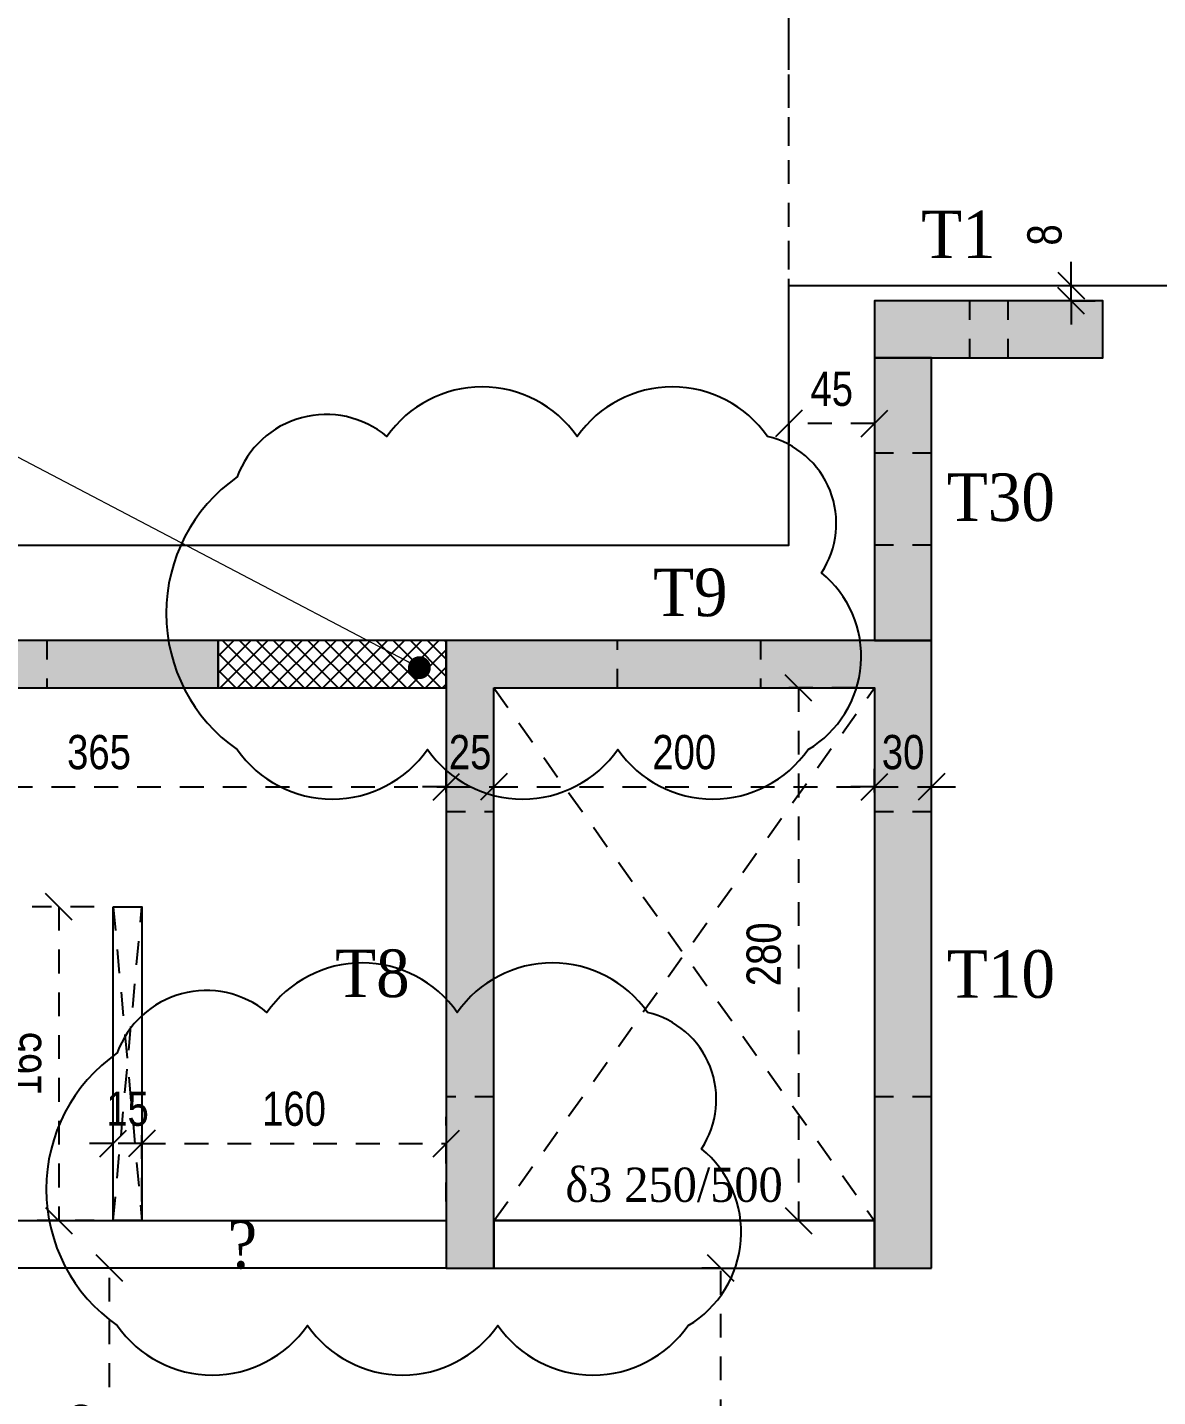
# Model space of a CAD drawing. Header units: millimetres. Extents: x -2171 to 1563, y -1758 to -1505.
# Drawn here: x -1080.48 to -1074.54, y -1606.83 to -1599.63 of the extents above; entities that cross this region are included whole.
import ezdxf

# ---------------------------------------------------------------- set-up
doc = ezdxf.new("R2010")
doc.units = ezdxf.units.MM
doc.header["$PDMODE"] = 32
for name, pattern in [('DASHED2', [0.375, 0.25, -0.125]), ('DOT', [0.025, 0, -0.025]), ('HIDDEN', [0.375, 0.25, -0.125]), ('HIDDEN2', [0.1875, 0.125, -0.0625])]:
    doc.linetypes.add(name, pattern=pattern)
doc.layers.get('Defpoints').update_dxf_attribs({"color": 6})
doc.layers.add('A-ANNO-DIMS', color=1, linetype='Continuous', lineweight=9)
for name, color, linetype in [('athinas comments', 10, 'Continuous'), ('DIASTASEIS', 7, 'Continuous'), ('Fill_Col', 7, 'Continuous'), ('Geo_Beam', 7, 'Continuous'), ('Geo_Col', 7, 'Continuous'), ('Geo_Lines', 7, 'Continuous'), ('Text_Beam', 7, 'Continuous'), ('Text_Col_-1', 7, 'Continuous')]:
    doc.layers.add(name, color=color, linetype=linetype)
doc.styles.add('1-100', font='arial.ttf', dxfattribs={"width": 0.8})
doc.styles.add('ag', font='arial.ttf', dxfattribs={"height": 0.25})
doc.styles.add('S1TmsNwRmn1088_b_934_161', font='times.ttf', dxfattribs={"width": 0.933629, "height": 0.10875})
doc.styles.add('S1TmsNwRmn11_b_934_161', font='times.ttf', dxfattribs={"width": 0.933629, "height": 0.001087})
doc.dimstyles.new('CHRISTOFOROS', dxfattribs={"dimscale": 0.2, "dimtxt": 0.25, "dimasz": 0.6, "dimexe": 0, "dimexo": 0, "dimgap": 0, "dimtad": 0, "dimdec": 0, "dimlfac": 100, "dimzin": 0, "dimdsep": 46, "dimtxsty": 'ag', "dimblk": 'ARCHTICK', "dimcen": 0, "dimclrd": 256, "dimclre": 256, "dimclrt": 1, "dimaunit": 1, "dimadec": 0, "dimazin": 0, "dimtfac": 1, "dimtdec": 0, "dimtofl": 0, "dimtmove": 0, "dimatfit": 3, "dimfxl": 1, "dimtolj": 1, "dimtzin": 0, "dimlwd": -1, "dimlwe": -1, "dimarcsym": 0})
doc.dimstyles.new('Copy of 1-100', dxfattribs={"dimtxt": 0.18, "dimasz": 0.14, "dimexe": 0.14, "dimexo": 0.1, "dimgap": 0.09, "dimtad": 1, "dimdec": 0, "dimlfac": 100, "dimrnd": 5, "dimzin": 5, "dimdsep": 46, "dimtxsty": '1-100', "dimblk": 'OBLIQUE', "dimcen": 0.09, "dimclrd": 1, "dimclre": 1, "dimclrt": 2, "dimadec": 0, "dimazin": 0, "dimtfac": 1, "dimtdec": 0, "dimtix": 1, "dimtmove": 2, "dimatfit": 3, "dimfxl": 5, "dimfxlon": 1, "dimtolj": 1, "dimtzin": 5, "dimarcsym": 0})

# ---------------------------------------------------------------- blocks, each defined once
blk = doc.blocks.new('_Oblique')
at = {"color": 0, "linetype": 'ByBlock', "lineweight": -2}
blk.add_line((-0.5, -0.5), (0.5, 0.5), dxfattribs=at)
blk = doc.blocks.new('*D52')
at = {"layer": 'A-ANNO-DIMS', "color": 1, "linetype": 'HIDDEN', "lineweight": -2, "ltscale": 0.5, "transparency": 16777216}
blk.add_line((-1105.5772, -1602.256), (-1105.5772, -1597.9195), dxfattribs=at)
at = {"layer": 'A-ANNO-DIMS', "color": 1, "linetype": 'HIDDEN2', "lineweight": -2, "ltscale": 0.5, "transparency": 16777216}
blk.add_line((-1076.4796, -1602.256), (-1076.4796, -1597.9195), dxfattribs=at)
at = {"layer": 'A-ANNO-DIMS', "color": 1, "linetype": 'DASHED2', "lineweight": -2, "ltscale": 0.5, "transparency": 16777216}
blk.add_line((-1105.5772, -1598.0595), (-1076.4796, -1598.0595), dxfattribs=at)
at = {"layer": 'Defpoints', "color": 0, "ltscale": 0.5, "transparency": 16777216}
for p in [(-1076.4796, -1598.0595), (-1105.5772, -1602.356), (-1076.4796, -1602.356)]:
    blk.add_point(p, dxfattribs=at)
at = {"layer": 'A-ANNO-DIMS', "color": 1, "lineweight": -2, "ltscale": 0.5, "transparency": 16777216, "xscale": 0.14, "yscale": 0.14, "zscale": 0.14, "rotation": 180}
blk.add_blockref('_Oblique', (-1105.5772, -1598.0595), dxfattribs=at)
at = {"layer": 'A-ANNO-DIMS', "color": 1, "lineweight": -2, "ltscale": 0.5, "transparency": 16777216, "xscale": 0.14, "yscale": 0.14, "zscale": 0.14}
blk.add_blockref('_Oblique', (-1076.4796, -1598.0595), dxfattribs=at)
at = {"layer": 'A-ANNO-DIMS', "color": 2, "ltscale": 0.5, "transparency": 16777216, "insert": (-1091.0284, -1597.8776), "char_height": 0.18, "attachment_point": 5, "style": '1-100'}
blk.add_mtext('\\A1;2910', dxfattribs=at)
blk = doc.blocks.new('*D53')
at = {"layer": 'A-ANNO-DIMS', "color": 1, "linetype": 'HIDDEN', "lineweight": -2, "ltscale": 0.5, "transparency": 16777216}
blk.add_line((-1076.4796, -1602.256), (-1076.4796, -1597.9195), dxfattribs=at)
at = {"layer": 'A-ANNO-DIMS', "color": 1, "linetype": 'HIDDEN2', "lineweight": -2, "ltscale": 0.5, "transparency": 16777216}
blk.add_line((-1061.0679, -1600.8906), (-1061.0679, -1597.9195), dxfattribs=at)
at = {"layer": 'A-ANNO-DIMS', "color": 1, "linetype": 'DASHED2', "lineweight": -2, "ltscale": 0.5, "transparency": 16777216}
blk.add_line((-1076.4796, -1598.0595), (-1061.0679, -1598.0595), dxfattribs=at)
at = {"layer": 'Defpoints', "color": 0, "ltscale": 0.5, "transparency": 16777216}
for p in [(-1061.0679, -1598.0595), (-1061.0679, -1600.9906), (-1076.4796, -1602.356)]:
    blk.add_point(p, dxfattribs=at)
at = {"layer": 'A-ANNO-DIMS', "color": 1, "lineweight": -2, "ltscale": 0.5, "transparency": 16777216, "xscale": 0.14, "yscale": 0.14, "zscale": 0.14, "rotation": 180}
blk.add_blockref('_Oblique', (-1076.4796, -1598.0595), dxfattribs=at)
at = {"layer": 'A-ANNO-DIMS', "color": 1, "lineweight": -2, "ltscale": 0.5, "transparency": 16777216, "xscale": 0.14, "yscale": 0.14, "zscale": 0.14}
blk.add_blockref('_Oblique', (-1061.0679, -1598.0595), dxfattribs=at)
at = {"layer": 'A-ANNO-DIMS', "color": 2, "ltscale": 0.5, "transparency": 16777216, "insert": (-1068.7738, -1597.8776), "char_height": 0.18, "attachment_point": 5, "style": '1-100'}
blk.add_mtext('\\A1;1540', dxfattribs=at)
blk = doc.blocks.new('*D77')
at = {"layer": 'Defpoints', "color": 0, "ltscale": 0.5, "transparency": 16777216}
for p in [(-1075.0001, -1600.9906), (-1074.9958, -1600.9906), (-1075.0001, -1601.0706)]:
    blk.add_point(p, dxfattribs=at)
at = {"layer": 'DIASTASEIS', "color": 1, "linetype": 'DASHED2', "lineweight": -2, "ltscale": 0.5, "transparency": 16777216}
for p, q in [((-1074.9958, -1600.9906), (-1074.9958, -1600.8506)), ((-1074.9958, -1601.0706), (-1074.9958, -1600.9906)), ((-1074.9958, -1601.0706), (-1074.9958, -1601.2106))]:
    blk.add_line(p, q, dxfattribs=at)
at = {"layer": 'DIASTASEIS', "color": 1, "linetype": 'HIDDEN2', "lineweight": -2, "ltscale": 0.5, "transparency": 16777216}
blk.add_line((-1074.9958, -1600.9906), (-1074.8558, -1600.9906), dxfattribs=at)
at = {"layer": 'DIASTASEIS', "color": 1, "linetype": 'HIDDEN', "lineweight": -2, "ltscale": 0.5, "transparency": 16777216}
blk.add_line((-1074.9958, -1601.0706), (-1074.8558, -1601.0706), dxfattribs=at)
at = {"layer": 'DIASTASEIS', "color": 1, "lineweight": -2, "ltscale": 0.5, "transparency": 16777216, "xscale": 0.14, "yscale": 0.14, "zscale": 0.14}
for p, rotation in [((-1074.9958, -1600.9906), 270), ((-1074.9958, -1601.0706), 90)]:
    blk.add_blockref('_Oblique', p, dxfattribs=dict(at, rotation=rotation))
at = {"layer": 'DIASTASEIS', "color": 2, "ltscale": 0.5, "transparency": 16777216, "insert": (-1075.1359, -1600.7244), "char_height": 0.18, "attachment_point": 5, "rotation": 90, "style": '1-100'}
blk.add_mtext('\\A1;8', dxfattribs=at)
blk = doc.blocks.new('*D78')
at = {"layer": 'A-ANNO-DIMS', "color": 1, "linetype": 'HIDDEN2', "lineweight": -2, "ltscale": 0.5, "transparency": 16777216}
blk.add_line((-1076.4796, -1601.7161), (-1076.4796, -1601.8561), dxfattribs=at)
at = {"layer": 'A-ANNO-DIMS', "color": 1, "linetype": 'DASHED2', "lineweight": -2, "ltscale": 0.5, "transparency": 16777216}
blk.add_line((-1076.0297, -1601.7161), (-1076.4796, -1601.7161), dxfattribs=at)
at = {"layer": 'A-ANNO-DIMS', "color": 1, "linetype": 'HIDDEN', "lineweight": -2, "ltscale": 0.5, "transparency": 16777216}
blk.add_line((-1076.0297, -1601.7161), (-1076.0297, -1601.8561), dxfattribs=at)
at = {"layer": 'Defpoints', "color": 0, "ltscale": 0.5, "transparency": 16777216}
for p in [(-1076.4796, -1601.6206), (-1076.0297, -1601.6206), (-1076.4796, -1601.7161)]:
    blk.add_point(p, dxfattribs=at)
at = {"layer": 'A-ANNO-DIMS', "color": 1, "lineweight": -2, "ltscale": 0.5, "transparency": 16777216, "xscale": 0.14, "yscale": 0.14, "zscale": 0.14, "rotation": 180}
blk.add_blockref('_Oblique', (-1076.4796, -1601.7161), dxfattribs=at)
at = {"layer": 'A-ANNO-DIMS', "color": 1, "lineweight": -2, "ltscale": 0.5, "transparency": 16777216, "xscale": 0.14, "yscale": 0.14, "zscale": 0.14}
blk.add_blockref('_Oblique', (-1076.0297, -1601.7161), dxfattribs=at)
at = {"layer": 'A-ANNO-DIMS', "color": 2, "ltscale": 0.5, "transparency": 16777216, "insert": (-1076.2546, -1601.5346), "char_height": 0.18, "attachment_point": 5, "style": '1-100'}
blk.add_mtext('\\A1;45', dxfattribs=at)
blk = doc.blocks.new('*D94')
at = {"layer": 'A-ANNO-DIMS', "color": 1, "linetype": 'HIDDEN', "lineweight": -2, "ltscale": 0.5, "transparency": 16777216}
blk.add_line((-1076.1297, -1603.106), (-1076.5691, -1603.106), dxfattribs=at)
at = {"layer": 'A-ANNO-DIMS', "color": 1, "linetype": 'DASHED2', "lineweight": -2, "ltscale": 0.5, "transparency": 16777216}
blk.add_line((-1076.4291, -1603.106), (-1076.4291, -1605.906), dxfattribs=at)
at = {"layer": 'A-ANNO-DIMS', "color": 1, "linetype": 'HIDDEN2', "lineweight": -2, "ltscale": 0.5, "transparency": 16777216}
blk.add_line((-1076.1299, -1605.906), (-1076.5691, -1605.906), dxfattribs=at)
at = {"layer": 'Defpoints', "color": 0, "ltscale": 0.5, "transparency": 16777216}
for p in [(-1076.0297, -1603.106), (-1076.4291, -1605.906), (-1076.0299, -1605.906)]:
    blk.add_point(p, dxfattribs=at)
at = {"layer": 'A-ANNO-DIMS', "color": 1, "lineweight": -2, "ltscale": 0.5, "transparency": 16777216, "xscale": 0.14, "yscale": 0.14, "zscale": 0.14}
for p, rotation in [((-1076.4291, -1603.106), 90), ((-1076.4291, -1605.906), 270)]:
    blk.add_blockref('_Oblique', p, dxfattribs=dict(at, rotation=rotation))
at = {"layer": 'A-ANNO-DIMS', "color": 2, "ltscale": 0.5, "transparency": 16777216, "insert": (-1076.611, -1604.506), "char_height": 0.18, "attachment_point": 5, "rotation": 90, "style": '1-100'}
blk.add_mtext('\\A1;280', dxfattribs=at)
blk = doc.blocks.new('*D96')
at = {"layer": 'A-ANNO-DIMS', "color": 1, "linetype": 'HIDDEN2', "lineweight": -2, "ltscale": 0.5, "transparency": 16777216}
blk.add_line((-1078.2797, -1603.656), (-1078.2797, -1603.4861), dxfattribs=at)
at = {"layer": 'A-ANNO-DIMS', "color": 1, "linetype": 'HIDDEN', "lineweight": -2, "ltscale": 0.5, "transparency": 16777216}
blk.add_line((-1081.9296, -1603.5965), (-1081.9296, -1603.7661), dxfattribs=at)
at = {"layer": 'A-ANNO-DIMS', "color": 1, "linetype": 'DASHED2', "lineweight": -2, "ltscale": 0.5, "transparency": 16777216}
blk.add_line((-1081.9296, -1603.6261), (-1078.2797, -1603.6261), dxfattribs=at)
at = {"layer": 'Defpoints', "color": 0, "ltscale": 0.5, "transparency": 16777216}
for p in [(-1081.9296, -1603.4965), (-1078.2797, -1603.6261), (-1078.2797, -1603.756)]:
    blk.add_point(p, dxfattribs=at)
at = {"layer": 'A-ANNO-DIMS', "color": 1, "lineweight": -2, "ltscale": 0.5, "transparency": 16777216, "xscale": 0.14, "yscale": 0.14, "zscale": 0.14, "rotation": 180}
blk.add_blockref('_Oblique', (-1081.9296, -1603.6261), dxfattribs=at)
at = {"layer": 'A-ANNO-DIMS', "color": 1, "lineweight": -2, "ltscale": 0.5, "transparency": 16777216, "xscale": 0.14, "yscale": 0.14, "zscale": 0.14}
blk.add_blockref('_Oblique', (-1078.2797, -1603.6261), dxfattribs=at)
at = {"layer": 'A-ANNO-DIMS', "color": 2, "ltscale": 0.5, "transparency": 16777216, "insert": (-1080.1046, -1603.4442), "char_height": 0.18, "attachment_point": 5, "style": '1-100'}
blk.add_mtext('\\A1;365', dxfattribs=at)
blk = doc.blocks.new('*D97')
at = {"layer": 'A-ANNO-DIMS', "color": 1, "linetype": 'HIDDEN', "lineweight": -2, "ltscale": 0.5, "transparency": 16777216}
blk.add_line((-1078.2797, -1603.656), (-1078.2797, -1603.4861), dxfattribs=at)
at = {"layer": 'A-ANNO-DIMS', "color": 1, "linetype": 'HIDDEN2', "lineweight": -2, "ltscale": 0.5, "transparency": 16777216}
blk.add_line((-1078.0297, -1603.656), (-1078.0297, -1603.4861), dxfattribs=at)
at = {"layer": 'A-ANNO-DIMS', "color": 1, "linetype": 'DASHED2', "lineweight": -2, "ltscale": 0.5, "transparency": 16777216}
for p, q in [((-1078.2797, -1603.6261), (-1078.4197, -1603.6261)), ((-1078.2797, -1603.6261), (-1078.0297, -1603.6261)), ((-1078.0297, -1603.6261), (-1077.8897, -1603.6261))]:
    blk.add_line(p, q, dxfattribs=at)
at = {"layer": 'Defpoints', "color": 0, "ltscale": 0.5, "transparency": 16777216}
for p in [(-1078.0297, -1603.6261), (-1078.2797, -1603.756), (-1078.0297, -1603.756)]:
    blk.add_point(p, dxfattribs=at)
at = {"layer": 'A-ANNO-DIMS', "color": 1, "lineweight": -2, "ltscale": 0.5, "transparency": 16777216, "xscale": 0.14, "yscale": 0.14, "zscale": 0.14}
blk.add_blockref('_Oblique', (-1078.2797, -1603.6261), dxfattribs=at)
at = {"layer": 'A-ANNO-DIMS', "color": 1, "lineweight": -2, "ltscale": 0.5, "transparency": 16777216, "xscale": 0.14, "yscale": 0.14, "zscale": 0.14, "rotation": 180}
blk.add_blockref('_Oblique', (-1078.0297, -1603.6261), dxfattribs=at)
at = {"layer": 'A-ANNO-DIMS', "color": 2, "ltscale": 0.5, "transparency": 16777216, "insert": (-1078.1547, -1603.4442), "char_height": 0.18, "attachment_point": 5, "style": '1-100'}
blk.add_mtext('\\A1;25', dxfattribs=at)
blk = doc.blocks.new('*D98')
at = {"layer": 'A-ANNO-DIMS', "color": 1, "linetype": 'HIDDEN', "lineweight": -2, "ltscale": 0.5, "transparency": 16777216}
blk.add_line((-1078.0297, -1603.656), (-1078.0297, -1603.4861), dxfattribs=at)
at = {"layer": 'A-ANNO-DIMS', "color": 1, "linetype": 'HIDDEN2', "lineweight": -2, "ltscale": 0.5, "transparency": 16777216}
blk.add_line((-1076.0297, -1603.656), (-1076.0297, -1603.4861), dxfattribs=at)
at = {"layer": 'A-ANNO-DIMS', "color": 1, "linetype": 'DASHED2', "lineweight": -2, "ltscale": 0.5, "transparency": 16777216}
blk.add_line((-1078.0297, -1603.6261), (-1076.0297, -1603.6261), dxfattribs=at)
at = {"layer": 'Defpoints', "color": 0, "ltscale": 0.5, "transparency": 16777216}
for p in [(-1076.0297, -1603.6261), (-1078.0297, -1603.756), (-1076.0297, -1603.756)]:
    blk.add_point(p, dxfattribs=at)
at = {"layer": 'A-ANNO-DIMS', "color": 1, "lineweight": -2, "ltscale": 0.5, "transparency": 16777216, "xscale": 0.14, "yscale": 0.14, "zscale": 0.14, "rotation": 180}
blk.add_blockref('_Oblique', (-1078.0297, -1603.6261), dxfattribs=at)
at = {"layer": 'A-ANNO-DIMS', "color": 1, "lineweight": -2, "ltscale": 0.5, "transparency": 16777216, "xscale": 0.14, "yscale": 0.14, "zscale": 0.14}
blk.add_blockref('_Oblique', (-1076.0297, -1603.6261), dxfattribs=at)
at = {"layer": 'A-ANNO-DIMS', "color": 2, "ltscale": 0.5, "transparency": 16777216, "insert": (-1077.0297, -1603.4442), "char_height": 0.18, "attachment_point": 5, "style": '1-100'}
blk.add_mtext('\\A1;200', dxfattribs=at)
blk = doc.blocks.new('*D99')
at = {"layer": 'A-ANNO-DIMS', "color": 1, "linetype": 'HIDDEN', "lineweight": -2, "ltscale": 0.5, "transparency": 16777216}
blk.add_line((-1076.0297, -1603.656), (-1076.0297, -1603.4861), dxfattribs=at)
at = {"layer": 'A-ANNO-DIMS', "color": 1, "linetype": 'HIDDEN2', "lineweight": -2, "ltscale": 0.5, "transparency": 16777216}
blk.add_line((-1075.7297, -1603.656), (-1075.7297, -1603.4861), dxfattribs=at)
at = {"layer": 'A-ANNO-DIMS', "color": 1, "linetype": 'DASHED2', "lineweight": -2, "ltscale": 0.5, "transparency": 16777216}
for p, q in [((-1076.0297, -1603.6261), (-1076.1697, -1603.6261)), ((-1076.0297, -1603.6261), (-1075.7297, -1603.6261)), ((-1075.7297, -1603.6261), (-1075.5897, -1603.6261))]:
    blk.add_line(p, q, dxfattribs=at)
at = {"layer": 'Defpoints', "color": 0, "ltscale": 0.5, "transparency": 16777216}
for p in [(-1075.7297, -1603.6261), (-1076.0297, -1603.756), (-1075.7297, -1603.756)]:
    blk.add_point(p, dxfattribs=at)
at = {"layer": 'A-ANNO-DIMS', "color": 1, "lineweight": -2, "ltscale": 0.5, "transparency": 16777216, "xscale": 0.14, "yscale": 0.14, "zscale": 0.14}
blk.add_blockref('_Oblique', (-1076.0297, -1603.6261), dxfattribs=at)
at = {"layer": 'A-ANNO-DIMS', "color": 1, "lineweight": -2, "ltscale": 0.5, "transparency": 16777216, "xscale": 0.14, "yscale": 0.14, "zscale": 0.14, "rotation": 180}
blk.add_blockref('_Oblique', (-1075.7297, -1603.6261), dxfattribs=at)
at = {"layer": 'A-ANNO-DIMS', "color": 2, "ltscale": 0.5, "transparency": 16777216, "insert": (-1075.8797, -1603.4442), "char_height": 0.18, "attachment_point": 5, "style": '1-100'}
blk.add_mtext('\\A1;30', dxfattribs=at)
blk = doc.blocks.new('*D127')
at = {"layer": 'A-ANNO-DIMS', "color": 1, "linetype": 'HIDDEN2', "lineweight": -2, "ltscale": 0.5, "transparency": 16777216}
blk.add_line((-1079.6796, -1606.156), (-1080.1889, -1606.156), dxfattribs=at)
at = {"layer": 'A-ANNO-DIMS', "color": 1, "linetype": 'DASHED2', "lineweight": -2, "ltscale": 0.5, "transparency": 16777216}
blk.add_line((-1080.0489, -1607.906), (-1080.0489, -1606.156), dxfattribs=at)
at = {"layer": 'A-ANNO-DIMS', "color": 1, "linetype": 'HIDDEN', "lineweight": -2, "ltscale": 0.5, "transparency": 16777216}
blk.add_line((-1079.6796, -1607.906), (-1080.1889, -1607.906), dxfattribs=at)
at = {"layer": 'Defpoints', "color": 0, "ltscale": 0.5, "transparency": 16777216}
for p in [(-1080.0489, -1606.156), (-1079.5796, -1606.156), (-1079.5796, -1607.906)]:
    blk.add_point(p, dxfattribs=at)
at = {"layer": 'A-ANNO-DIMS', "color": 1, "lineweight": -2, "ltscale": 0.5, "transparency": 16777216, "xscale": 0.14, "yscale": 0.14, "zscale": 0.14}
for p, rotation in [((-1080.0489, -1606.156), 90), ((-1080.0489, -1607.906), 270)]:
    blk.add_blockref('_Oblique', p, dxfattribs=dict(at, rotation=rotation))
at = {"layer": 'A-ANNO-DIMS', "color": 2, "ltscale": 0.5, "transparency": 16777216, "insert": (-1080.2308, -1607.031), "char_height": 0.18, "attachment_point": 5, "rotation": 90, "style": '1-100'}
blk.add_mtext('\\A1;175', dxfattribs=at)
blk = doc.blocks.new('*D136')
at = {"layer": 'A-ANNO-DIMS', "color": 1, "linetype": 'HIDDEN', "lineweight": -2, "ltscale": 0.5, "transparency": 16777216}
blk.add_line((-1079.8796, -1605.806), (-1079.8796, -1605.3607), dxfattribs=at)
at = {"layer": 'A-ANNO-DIMS', "color": 1, "linetype": 'HIDDEN2', "lineweight": -2, "ltscale": 0.5, "transparency": 16777216}
blk.add_line((-1078.2797, -1605.806), (-1078.2797, -1605.3607), dxfattribs=at)
at = {"layer": 'A-ANNO-DIMS', "color": 1, "linetype": 'DASHED2', "lineweight": -2, "ltscale": 0.5, "transparency": 16777216}
blk.add_line((-1079.8796, -1605.5007), (-1078.2797, -1605.5007), dxfattribs=at)
at = {"layer": 'Defpoints', "color": 0, "ltscale": 0.5, "transparency": 16777216}
for p in [(-1078.2797, -1605.5007), (-1079.8796, -1605.906), (-1078.2797, -1605.906)]:
    blk.add_point(p, dxfattribs=at)
at = {"layer": 'A-ANNO-DIMS', "color": 1, "lineweight": -2, "ltscale": 0.5, "transparency": 16777216, "xscale": 0.14, "yscale": 0.14, "zscale": 0.14, "rotation": 180}
blk.add_blockref('_Oblique', (-1079.8796, -1605.5007), dxfattribs=at)
at = {"layer": 'A-ANNO-DIMS', "color": 1, "lineweight": -2, "ltscale": 0.5, "transparency": 16777216, "xscale": 0.14, "yscale": 0.14, "zscale": 0.14}
blk.add_blockref('_Oblique', (-1078.2797, -1605.5007), dxfattribs=at)
at = {"layer": 'A-ANNO-DIMS', "color": 2, "ltscale": 0.5, "transparency": 16777216, "insert": (-1079.0797, -1605.3188), "char_height": 0.18, "attachment_point": 5, "style": '1-100'}
blk.add_mtext('\\A1;160', dxfattribs=at)
blk = doc.blocks.new('*D137')
at = {"layer": 'A-ANNO-DIMS', "color": 1, "linetype": 'HIDDEN2', "lineweight": -2, "ltscale": 0.5, "transparency": 16777216}
blk.add_line((-1080.0296, -1605.806), (-1080.0296, -1605.3607), dxfattribs=at)
at = {"layer": 'A-ANNO-DIMS', "color": 1, "linetype": 'HIDDEN', "lineweight": -2, "ltscale": 0.5, "transparency": 16777216}
blk.add_line((-1079.8796, -1605.806), (-1079.8796, -1605.3607), dxfattribs=at)
at = {"layer": 'A-ANNO-DIMS', "color": 1, "linetype": 'DASHED2', "lineweight": -2, "ltscale": 0.5, "transparency": 16777216}
for p, q in [((-1080.0296, -1605.5007), (-1080.1696, -1605.5007)), ((-1079.8796, -1605.5007), (-1080.0296, -1605.5007)), ((-1079.8796, -1605.5007), (-1079.7396, -1605.5007))]:
    blk.add_line(p, q, dxfattribs=at)
at = {"layer": 'Defpoints', "color": 0, "ltscale": 0.5, "transparency": 16777216}
for p in [(-1080.0296, -1605.5007), (-1080.0296, -1605.906), (-1079.8796, -1605.906)]:
    blk.add_point(p, dxfattribs=at)
at = {"layer": 'A-ANNO-DIMS', "color": 1, "lineweight": -2, "ltscale": 0.5, "transparency": 16777216, "xscale": 0.14, "yscale": 0.14, "zscale": 0.14}
blk.add_blockref('_Oblique', (-1080.0296, -1605.5007), dxfattribs=at)
at = {"layer": 'A-ANNO-DIMS', "color": 1, "lineweight": -2, "ltscale": 0.5, "transparency": 16777216, "xscale": 0.14, "yscale": 0.14, "zscale": 0.14, "rotation": 180}
blk.add_blockref('_Oblique', (-1079.8796, -1605.5007), dxfattribs=at)
at = {"layer": 'A-ANNO-DIMS', "color": 2, "ltscale": 0.5, "transparency": 16777216, "insert": (-1079.9546, -1605.3188), "char_height": 0.18, "attachment_point": 5, "style": '1-100'}
blk.add_mtext('\\A1;15', dxfattribs=at)
blk = doc.blocks.new('*D138')
at = {"layer": 'A-ANNO-DIMS', "color": 1, "linetype": 'HIDDEN', "lineweight": -2, "ltscale": 0.5, "transparency": 16777216}
blk.add_line((-1080.1296, -1604.256), (-1080.4551, -1604.256), dxfattribs=at)
at = {"layer": 'A-ANNO-DIMS', "color": 1, "linetype": 'DASHED2', "lineweight": -2, "ltscale": 0.5, "transparency": 16777216}
blk.add_line((-1080.3151, -1604.256), (-1080.3151, -1605.906), dxfattribs=at)
at = {"layer": 'A-ANNO-DIMS', "color": 1, "linetype": 'HIDDEN2', "lineweight": -2, "ltscale": 0.5, "transparency": 16777216}
blk.add_line((-1080.1296, -1605.906), (-1080.4551, -1605.906), dxfattribs=at)
at = {"layer": 'Defpoints', "color": 0, "ltscale": 0.5, "transparency": 16777216}
for p in [(-1080.0296, -1604.256), (-1080.3151, -1605.906), (-1080.0296, -1605.906)]:
    blk.add_point(p, dxfattribs=at)
at = {"layer": 'A-ANNO-DIMS', "color": 1, "lineweight": -2, "ltscale": 0.5, "transparency": 16777216, "xscale": 0.14, "yscale": 0.14, "zscale": 0.14}
for p, rotation in [((-1080.3151, -1604.256), 90), ((-1080.3151, -1605.906), 270)]:
    blk.add_blockref('_Oblique', p, dxfattribs=dict(at, rotation=rotation))
at = {"layer": 'A-ANNO-DIMS', "color": 2, "ltscale": 0.5, "transparency": 16777216, "insert": (-1080.497, -1605.081), "char_height": 0.18, "attachment_point": 5, "rotation": 90, "style": '1-100'}
blk.add_mtext('\\A1;165', dxfattribs=at)
blk = doc.blocks.new('*D727')
at = {"layer": 'Defpoints', "color": 0, "ltscale": 0.5, "transparency": 16777216}
for p in [(-1076.8371, -1606.156), (-1076.8371, -1606.156), (-1076.8371, -1610.3453)]:
    blk.add_point(p, dxfattribs=at)
at = {"layer": 'DIASTASEIS', "color": 1, "linetype": 'HIDDEN2', "lineweight": -2, "ltscale": 0.5, "transparency": 16777216}
blk.add_line((-1076.8371, -1606.156), (-1076.9771, -1606.156), dxfattribs=at)
at = {"layer": 'DIASTASEIS', "color": 1, "linetype": 'DASHED2', "lineweight": -2, "ltscale": 0.5, "transparency": 16777216}
blk.add_line((-1076.8371, -1610.3453), (-1076.8371, -1606.156), dxfattribs=at)
at = {"layer": 'DIASTASEIS', "color": 1, "linetype": 'HIDDEN', "lineweight": -2, "ltscale": 0.5, "transparency": 16777216}
blk.add_line((-1076.8371, -1610.3453), (-1076.9771, -1610.3453), dxfattribs=at)
at = {"layer": 'DIASTASEIS', "color": 1, "lineweight": -2, "ltscale": 0.5, "transparency": 16777216, "xscale": 0.14, "yscale": 0.14, "zscale": 0.14}
for p, rotation in [((-1076.8371, -1606.156), 90), ((-1076.8371, -1610.3453), 270)]:
    blk.add_blockref('_Oblique', p, dxfattribs=dict(at, rotation=rotation))
at = {"layer": 'DIASTASEIS', "color": 2, "ltscale": 0.5, "transparency": 16777216, "insert": (-1077.019, -1608.2507), "char_height": 0.18, "attachment_point": 5, "rotation": 90, "style": '1-100'}
blk.add_mtext('\\A1;420', dxfattribs=at)
blk = doc.blocks.new('_ArchTick')
at = {"color": 0, "linetype": 'ByBlock', "const_width": 0.15}
blk.add_lwpolyline([(-0.5, -0.5), (0.5, 0.5)], dxfattribs=at)

msp = doc.modelspace()

# ---------------------------------------------------------------- hatches: boundary and pattern name
at = {"linetype": 'Continuous', "ltscale": 0.5}
h = msp.add_hatch(dxfattribs=at)
h.set_pattern_fill('ANSI37', color=8, scale=0.02, angle=-1e-14)
h.paths.add_polyline_path([(-1079.4794, -1603.106), (-1078.2797, -1603.106), (-1078.2797, -1602.856), (-1079.4794, -1602.856)])
at = {"layer": 'Fill_Col'}
for points in [[(-1076.0297, -1601.3706), (-1074.8297, -1601.3706), (-1074.8297, -1601.0706), (-1076.0297, -1601.0706)], [(-1075.7297, -1602.856), (-1075.7297, -1601.3706), (-1076.0297, -1601.3706), (-1076.0297, -1602.856)], [(-1084.6797, -1603.106), (-1079.4794, -1603.106), (-1079.4794, -1602.856), (-1084.6797, -1602.856)], [(-1078.0297, -1603.106), (-1076.0297, -1603.106), (-1075.8797, -1602.981), (-1075.7297, -1602.856), (-1078.2797, -1602.856), (-1078.1547, -1602.981)], [(-1078.0297, -1606.156), (-1078.0297, -1603.106), (-1078.1547, -1602.981), (-1078.2797, -1602.856), (-1078.2797, -1606.156)], [(-1075.7297, -1606.156), (-1075.7297, -1602.856), (-1075.8797, -1602.981), (-1076.0297, -1603.106), (-1076.0297, -1606.156)]]:
    msp.add_hatch(color=252, dxfattribs=at).paths.add_polyline_path(points)

# ---------------------------------------------------------------- linework, layer by layer
at = {"color": 2, "linetype": 'HIDDEN', "ltscale": 0.5}
for p, q in [((-1078.0297, -1603.106), (-1076.0297, -1605.9063)), ((-1078.0297, -1605.9063), (-1076.0297, -1603.106)), ((-1080.0296, -1604.256), (-1079.8796, -1605.906)), ((-1080.0296, -1605.906), (-1079.8796, -1604.256))]:
    msp.add_line(p, q, dxfattribs=at)
at = {"layer": 'athinas comments'}
for points in [[(-1079.3788, -1603.4297, 0.520567), (-1078.3788, -1603.4297, 0.520567), (-1077.3788, -1603.4297, 0.520567), (-1076.3788, -1603.4297, 0.520567), (-1076.3083, -1602.5002, 0.520567), (-1076.5919, -1601.7837, 0.520567), (-1077.5919, -1601.7837, 0.520567), (-1078.5919, -1601.7837, 0.520567), (-1079.3788, -1601.9968, 0.520567)], [(-1080.0092, -1606.4574, 0.520567), (-1079.0092, -1606.4574, 0.520567), (-1078.0092, -1606.4574, 0.520567), (-1077.0092, -1606.4574, 0.520567), (-1076.9387, -1605.5279, 0.520567), (-1077.2223, -1604.8114, 0.520567), (-1078.2223, -1604.8114, 0.520567), (-1079.2223, -1604.8114, 0.520567), (-1080.0092, -1605.0245, 0.520567)]]:
    msp.add_lwpolyline(points, format="xyb", close=True, dxfattribs=at)
at = {"layer": 'Geo_Beam', "color": 94, "ltscale": 0.5}
for points in [[(-1079.4794, -1603.106), (-1078.2797, -1603.106), (-1078.2797, -1602.856), (-1079.4794, -1602.856)], [(-1080.5797, -1605.906), (-1078.2797, -1605.906), (-1078.2797, -1606.156), (-1080.5797, -1606.156)]]:
    msp.add_lwpolyline(points, close=True, dxfattribs=at)
at = {"layer": 'Geo_Beam', "color": 94}
msp.add_lwpolyline([(-1078.0297, -1606.156), (-1076.0297, -1606.156), (-1076.0297, -1605.906), (-1078.0297, -1605.906)], close=True, dxfattribs=at)
at = {"layer": 'Geo_Col', "color": 94}
for points in [[(-1076.0297, -1601.3706), (-1074.8297, -1601.3706), (-1074.8297, -1601.0706), (-1076.0297, -1601.0706)], [(-1075.7297, -1602.856), (-1075.7297, -1601.3706), (-1076.0297, -1601.3706), (-1076.0297, -1602.856)], [(-1084.6797, -1603.106), (-1079.4794, -1603.106), (-1079.4794, -1602.856), (-1084.6797, -1602.856)]]:
    msp.add_lwpolyline(points, close=True, dxfattribs=at)
at = {"layer": 'Geo_Col', "color": 94, "linetype": 'DOT'}
for points in [[(-1076.0297, -1601.3706), (-1075.5297, -1601.3706), (-1075.5297, -1601.0706), (-1076.0297, -1601.0706)], [(-1074.8297, -1601.0706), (-1075.3297, -1601.0706), (-1075.3297, -1601.3706), (-1074.8297, -1601.3706)], [(-1076.0297, -1601.3706), (-1076.0297, -1601.8706), (-1075.7297, -1601.8706), (-1075.7297, -1601.3706)], [(-1075.7297, -1602.856), (-1075.7297, -1602.356), (-1076.0297, -1602.356), (-1076.0297, -1602.856)], [(-1079.4794, -1602.856), (-1080.3794, -1602.856), (-1080.3794, -1603.106), (-1079.4794, -1603.106)], [(-1078.2797, -1602.856), (-1078.2797, -1603.756), (-1078.0297, -1603.756), (-1078.0297, -1603.106), (-1077.3797, -1603.106), (-1077.3797, -1602.856)], [(-1075.7297, -1602.856), (-1076.6297, -1602.856), (-1076.6297, -1603.106), (-1076.0297, -1603.106), (-1076.0297, -1603.756), (-1075.7297, -1603.756)], [(-1078.0297, -1606.156), (-1078.0297, -1605.256), (-1078.2797, -1605.256), (-1078.2797, -1606.156)], [(-1075.7297, -1606.156), (-1075.7297, -1605.256), (-1076.0297, -1605.256), (-1076.0297, -1606.156)]]:
    msp.add_lwpolyline(points, close=True, dxfattribs=at)
at = {"layer": 'Geo_Col', "color": 94}
for points in [[(-1075.7297, -1602.856), (-1078.2797, -1602.856)], [(-1078.2797, -1602.856), (-1078.2797, -1606.156)], [(-1075.7297, -1606.156), (-1075.7297, -1602.856)], [(-1078.0297, -1603.106), (-1076.0297, -1603.106)], [(-1078.0297, -1606.156), (-1078.0297, -1603.106)], [(-1076.0297, -1603.106), (-1076.0297, -1606.156)], [(-1078.2797, -1606.156), (-1078.0297, -1606.156)], [(-1076.0297, -1606.156), (-1075.7297, -1606.156)]]:
    msp.add_lwpolyline(points, dxfattribs=at)
at = {"layer": 'Geo_Lines', "color": 94}
msp.add_lwpolyline([(-1105.5772, -1602.356), (-1076.4796, -1602.356), (-1076.4796, -1600.9906), (-1061.0679, -1600.9906, -0.419885), (-1058.8758, -1603.2255), (-1059.9301, -1612.6262, -0.394733), (-1065.5435, -1617.4237), (-1074.9546, -1616.9433, -0.404917), (-1076.8887, -1614.8684), (-1076.5104, -1611.1198, 0.086471), (-1076.6129, -1610.4984, 0.666706), (-1077.0647, -1610.4934, 0.074211), (-1077.1796, -1611.0687), (-1077.1799, -1615.0465, -0.414115), (-1079.139, -1617.006), (-1083.5141, -1617.0062, -0.414237), (-1084.9796, -1615.5407), (-1084.9796, -1615.0362), (-1085.3796, -1615.0362), (-1085.3796, -1615.4133, -0.430122), (-1086.7575, -1616.7187), (-1098.0612, -1616.3463, -0.461098), (-1106.2777, -1606.0553)], format="xyb", close=True, dxfattribs=at)
for points in [[(-1078.0297, -1603.106), (-1076.0297, -1603.106), (-1076.0297, -1605.9063), (-1078.0297, -1605.9063)], [(-1080.0296, -1604.256), (-1079.8796, -1604.256), (-1079.8796, -1605.906), (-1080.0296, -1605.906)]]:
    msp.add_lwpolyline(points, close=True, dxfattribs=at)

# ---------------------------------------------------------------- texts
at = {"layer": 'Text_Beam', "color": 3, "style": 'S1TmsNwRmn1088_b_934_161', "width": 0.933629}
msp.add_text(' δ3 250/500', height=0.18, dxfattribs=at).set_placement((-1077.7176, -1605.8073))
at = {"layer": 'Text_Col_-1', "color": 200, "style": 'S1TmsNwRmn11_b_934_161', "width": 0.933629}
for s, p in [('T1', (-1075.7844, -1600.8464)), ('T30', (-1075.6499, -1602.2279)), ('T9', (-1077.1936, -1602.7283)), ('T8', (-1078.8639, -1604.731)), ('T10', (-1075.6495, -1604.7345)), ('?', (-1079.4297, -1606.156))]:
    msp.add_text(s, height=0.25, dxfattribs=at).set_placement(p)

# ---------------------------------------------------------------- dimensions: what is measured, and where the dimension line sits
at = {"layer": 'A-ANNO-DIMS', "ltscale": 0.5}
for base, p1, p2, picture, middle in [((-1076.4796, -1598.0595), (-1105.5772, -1602.356), (-1076.4796, -1602.356), '*D52', (-1091.0284, -1597.8776)), ((-1061.0679, -1598.0595), (-1076.4796, -1602.356), (-1061.0679, -1600.9906), '*D53', (-1068.7738, -1597.8776)), ((-1076.4796, -1601.7161), (-1076.0297, -1601.6206), (-1076.4796, -1601.6206), '*D78', (-1076.2546, -1601.5346)), ((-1078.2797, -1603.6261), (-1081.9296, -1603.4965), (-1078.2797, -1603.756), '*D96', (-1080.1046, -1603.4442)), ((-1078.0297, -1603.6261), (-1078.2797, -1603.756), (-1078.0297, -1603.756), '*D97', (-1078.1547, -1603.4442)), ((-1076.0297, -1603.6261), (-1078.0297, -1603.756), (-1076.0297, -1603.756), '*D98', (-1077.0297, -1603.4442)), ((-1075.7297, -1603.6261), (-1076.0297, -1603.756), (-1075.7297, -1603.756), '*D99', (-1075.8797, -1603.4442)), ((-1080.0296, -1605.5007), (-1079.8796, -1605.906), (-1080.0296, -1605.906), '*D137', (-1079.9546, -1605.3188)), ((-1078.2797, -1605.5007), (-1079.8796, -1605.906), (-1078.2797, -1605.906), '*D136', (-1079.0797, -1605.3188))]:
    dim = msp.add_linear_dim(base=base, p1=p1, p2=p2, dimstyle='Copy of 1-100', dxfattribs=at)
    dim.commit()
    dim.dimension.update_dxf_attribs({"geometry": picture, "text_midpoint": middle})
for base, p1, p2, picture, middle in [((-1076.4291, -1605.906), (-1076.0297, -1603.106), (-1076.0299, -1605.906), '*D94', (-1076.611, -1604.506)), ((-1080.3151, -1605.906), (-1080.0296, -1604.256), (-1080.0296, -1605.906), '*D138', (-1080.497, -1605.081)), ((-1080.0489, -1606.156), (-1079.5796, -1607.906), (-1079.5796, -1606.156), '*D127', (-1080.2308, -1607.031))]:
    dim = msp.add_linear_dim(base=base, p1=p1, p2=p2, angle=90, dimstyle='Copy of 1-100', dxfattribs=at)
    dim.commit()
    dim.dimension.update_dxf_attribs({"geometry": picture, "text_midpoint": middle})
at = {"layer": 'DIASTASEIS', "color": 94, "ltscale": 0.5}
dim = msp.add_linear_dim(base=(-1074.9958, -1600.9906), p1=(-1075.0001, -1601.0706), p2=(-1075.0001, -1600.9906), angle=90, dimstyle='Copy of 1-100', override={"dimrnd": 0}, dxfattribs=at)
dim.commit()
dim.dimension.update_dxf_attribs({"geometry": '*D77', "text_midpoint": (-1075.1359, -1600.7244), "dimtype": 128})
at = {"layer": 'DIASTASEIS', "ltscale": 0.5}
dim = msp.add_linear_dim(base=(-1076.8371, -1606.156), p1=(-1076.8371, -1610.3453), p2=(-1076.8371, -1606.156), angle=90, dimstyle='Copy of 1-100', dxfattribs=at)
dim.commit()
dim.dimension.update_dxf_attribs({"geometry": '*D727', "text_midpoint": (-1077.019, -1608.2507)})

# ---------------------------------------------------------------- leaders
at = {"layer": 'A-ANNO-DIMS', "color": 1, "linetype": 'Continuous'}
msp.add_leader([(-1078.4212, -1602.9992), (-1082.6319, -1600.7928), (-1086.7315, -1600.7928)], dimstyle='CHRISTOFOROS', override={"dimclrd": 1, "dimldrblk": 'Dot', "dimfxl": 0.1, "dimfxlon": 1, "dimarcsym": 1}, dxfattribs=at)

doc.saveas('drawing.dxf')
